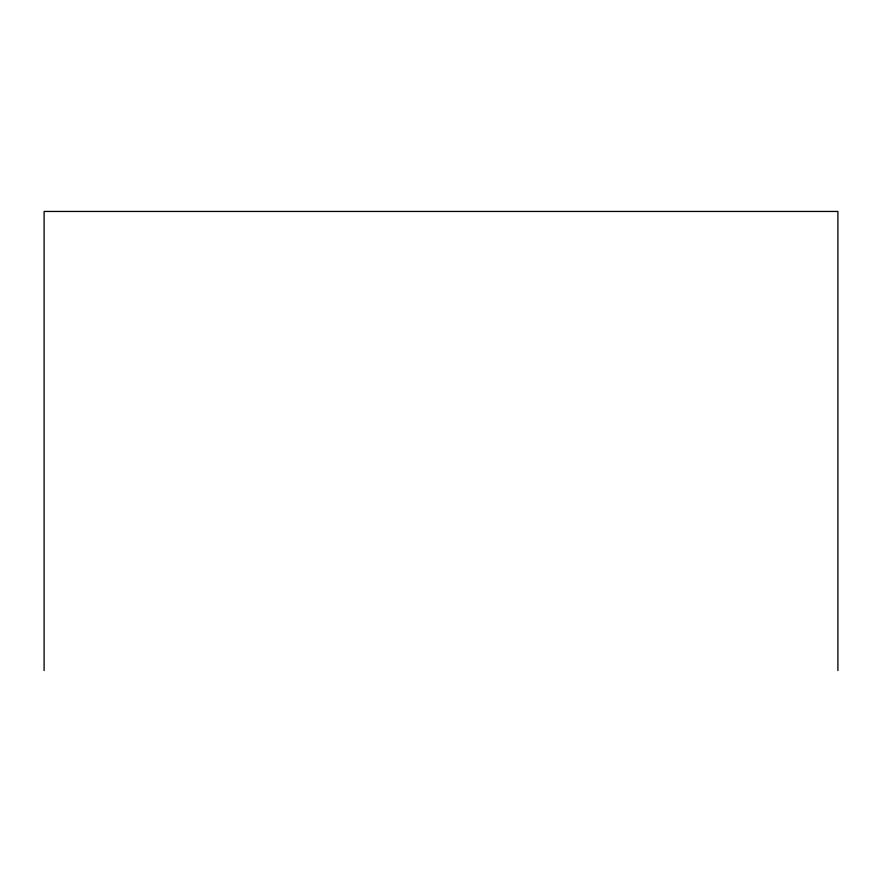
<?xml version="1.0" encoding="UTF-8"?>
<svg xmlns="http://www.w3.org/2000/svg" width="882" height="882" viewBox="0 0 882 882"><rect width="100%" height="100%" fill="white"/><g stroke="black" fill="none" stroke-linecap="round" stroke-linejoin="round"><path stroke-width="1.32" d="M837.9 670.552L837.9 211.448L44.1 211.448L44.1 670.552"/></g></svg>
